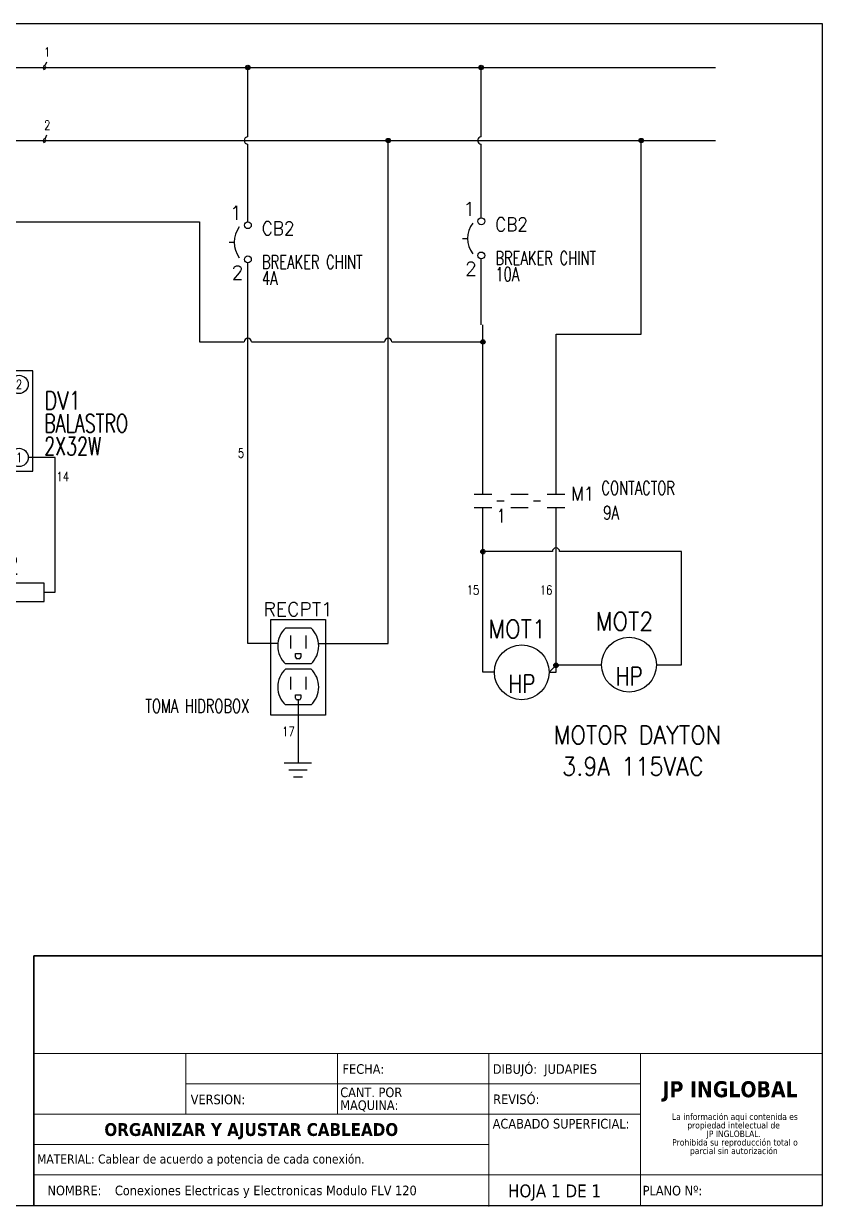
# Model space of a CAD drawing. Header units: millimetres. Extents: x 123.5 to 144.3, y 105.4 to 121.6.
# Drawn here: x 133.32 to 144.26, y 105.39 to 121.59 of the extents above; entities that cross this region are included whole.
import ezdxf
from ezdxf.enums import TextEntityAlignment as Align

# ---------------------------------------------------------------- set-up
doc = ezdxf.new("R2010")
doc.units = ezdxf.units.MM
doc.linetypes.add('CENTERX2', pattern=[20.32, 12.7, -2.54, 2.54, -2.54])
doc.linetypes.add('HIDDEN2', pattern=[0.1875, 0.125, -0.0625])
for name, color, linetype in [('BLK_12AWG', 7, 'Continuous'), ('CONTORNO', 179, 'Continuous'), ('DESC', 250, 'Continuous'), ('DESCCHILD', 20, 'Continuous'), ('LINK', 9, 'Continuous'), ('MISC', 7, 'Continuous'), ('SYMS', 7, 'Continuous'), ('TAGS', 250, 'Continuous'), ('TERMS', 250, 'Continuous'), ('WIRES', 7, 'Continuous'), ('XREFCHILD', 134, 'Continuous')]:
    doc.layers.add(name, color=color, linetype=linetype)
doc.layers.add('WIRENO', color=7, linetype='Continuous', true_color=0x000000)
doc.styles.add('SLDTEXTSTYLE0', font='tahoma.ttf')
doc.styles.add('SLDTEXTSTYLE1', font='')
doc.styles.add('WD', font='romans.shx')
doc.styles.get('SLDTEXTSTYLE1').set_extended_font_data('Tahoma', bold=True)

# ---------------------------------------------------------------- blocks, each defined once
blk = doc.blocks.new('SW_NOTE_2')
at = {"layer": 'CONTORNO', "color": 0, "char_height": 1.0583, "attachment_point": 2, "style": 'SLDTEXTSTYLE0'}
for s, insert in [('La información aqui contenida es ', (10.29, 1.34)), ('propiedad intelectual de', (10.08, -0.07)), ('JP INGLOBLAL.', (10.1, -1.48)), ('Prohibida su reproducción total o ', (10.3, -2.89)), ('parcial sin autorización', (10.12, -4.3))]:
    blk.add_mtext(s, dxfattribs=dict(at, insert=insert))
blk = doc.blocks.new('SW_NOTE_4')
at = {"color": 0, "linetype": 'Continuous', "lineweight": 0, "char_height": 1.587, "attachment_point": 1, "style": 'SLDTEXTSTYLE0'}
for s, insert in [('CANT. POR ', (0, 2.02)), ('MAQUINA:', (0, -0.1))]:
    blk.add_mtext(s, dxfattribs=dict(at, insert=insert))
blk = doc.blocks.new('WD_WNH')
at = {"linetype": 'Continuous', "style": 'WD', "width": 0.8}
blk.add_attdef('WIRENO', text='', height=0.125, dxfattribs=at).set_placement((0, 0.062), align=Align.CENTER)
at = {"style": 'WD', "flags": 1}
for tag, p in [('W01USER', (0, 0.078)), ('W02USER', (0, 0.07)), ('W03USER', (0, 0.062)), ('W04USER', (0, 0.055)), ('W05USER', (0, 0.047)), ('W06USER', (0, 0.039)), ('W07USER', (0, 0.031)), ('W08USER', (0, 0.023)), ('W09USER', (0, 0.016)), ('W10USER', (0, 0.008))]:
    blk.add_attdef(tag, text='', height=0.005, dxfattribs=at).set_placement(p, align=Align.CENTER)
blk = doc.blocks.new('VCB1')
at = {"linetype": 'HIDDEN2'}
blk.add_line((-0.171, 0), (-0.125, 0), dxfattribs=at)
for centre in [(0, 0.156), (0, -0.156)]:
    blk.add_circle(centre, 0.0312)
blk.add_arc((0.109, 0), 0.234, 143.1301, 216.8699)
at = {"style": 'WD'}
for tag, p, width in [('INST', (0.219, 0.388), 0.7), ('LOC', (0.219, 0.219), 0.7), ('TAG1', (0.127, 0.064), 0.9), ('XREF', (0.129, -0.09), 0.7), ('DESC1', (0.129, -0.242), 0.7), ('DESC2', (0.129, -0.389), 0.7)]:
    blk.add_attdef(tag, p, '', height=0.125, dxfattribs=dict(at, width=width))
at = {"linetype": 'Continuous', "style": 'WD'}
for tag, height, flags, p in [('TERM01', 0.125, 8, (-0.055, 0.207)), ('MFG', 0.01, 9, (-0.142, -0.088)), ('CAT', 0.01, 9, (-0.142, -0.073))]:
    blk.add_attdef(tag, text='', height=height, dxfattribs=dict(at, flags=flags)).set_placement(p, align=Align.RIGHT)
at = {"style": 'WD', "width": 0.7}
blk.add_attdef('RATING1', text='', height=0.125, dxfattribs=at).set_placement((-0.188, 0.062), align=Align.RIGHT)
at = {"color": 7, "style": 'WD', "flags": 1}
for tag, p in [('X2TERM01', (0, 0.188)), ('X8TERM02', (0, -0.188))]:
    blk.add_attdef(tag, p, '', height=0.0125, dxfattribs=at)
at = {"color": 7, "style": 'WD'}
for tag, p in [('X4LINK', (-0.25, 0)), ('X1LINK', (0, 0))]:
    blk.add_attdef(tag, p, '', height=0.01, dxfattribs=at)
at = {"linetype": 'Continuous', "style": 'WD', "flags": 9}
blk.add_attdef('ASSYCODE', text='', height=0.01, dxfattribs=at).set_placement((-0.153, -0.106), align=Align.CENTER)
at = {"style": 'WD', "flags": 9}
for tag, p in [('FAMILY', (-0.142, -0.036)), ('CONTACT', (-0.129, -0.129))]:
    blk.add_attdef(tag, text='', height=0.01, dxfattribs=at).set_placement(p, align=Align.RIGHT)
at = {"linetype": 'Continuous', "style": 'WD', "flags": 8}
blk.add_attdef('TERM02', text='', height=0.125, dxfattribs=at).set_placement((-0.041, -0.213), align=Align.TOP_RIGHT)
blk = doc.blocks.new('WDDOT')
for radius in [0.03, 0.0187, 0.00929]:
    blk.add_circle((0, 0), radius)
blk = doc.blocks.new('HMO12')
blk.add_circle((0, 0), 0.1875)
at = {"style": 'WD'}
for tag, width, p in [('INST', 0.7, (-0.0257, 0.5595)), ('LOC', 0.7, (-0.0257, 0.3899)), ('TAG1', 0.9, (-0.0312, 0.2336)), ('RATING1', 0.8, (0, 0))]:
    blk.add_attdef(tag, text='', height=0.125, dxfattribs=dict(at, width=width)).set_placement(p, align=Align.CENTER)
at = {"style": 'WD', "flags": 9}
blk.add_attdef('FAMILY', text='', height=0.01, dxfattribs=at).set_placement((-0.0053, 0.1698), align=Align.CENTER)
at = {"linetype": 'Continuous', "style": 'WD', "flags": 1}
for tag, p in [('CAT', (0, 0.1593)), ('MFG', (0, 0.1404))]:
    blk.add_attdef(tag, text='', height=0.01, dxfattribs=at).set_placement(p, align=Align.MIDDLE)
at = {"style": 'WD'}
for tag, p, width in [('DESC1', (1.126, 0.0461), 0.9), ('DESC2', (1.126, -0.1101), 0.9), ('DESC3', (1.126, -0.2664), 0.9), ('RATING3', (1.125, -0.4226), 0.8), ('RATING4', (1.125, -0.5789), 0.8), ('WDTAGALT', (1.125, -0.75), 0.7)]:
    blk.add_attdef(tag, p, '', height=0.125, dxfattribs=dict(at, width=width))
at = {"linetype": 'Continuous', "style": 'WD', "flags": 9}
blk.add_attdef('ASSYCODE', text='', height=0.01, dxfattribs=at).set_placement((0, 0.125), align=Align.CENTER)
at = {"style": 'WD', "flags": 1}
for tag, p in [('X4TERM01', (-0.1875, 0)), ('X1TERM02', (0.1875, 0)), ('X0TERM03', (0.1326, -0.1326))]:
    blk.add_attdef(tag, p, '', height=0.0125, dxfattribs=at)
at = {"linetype": 'Continuous', "style": 'WD'}
blk.add_attdef('TERM01', text='', height=0.125, dxfattribs=at).set_placement((-0.2312, -0.0349), align=Align.TOP_RIGHT)
at = {"style": 'WD', "width": 0.8}
blk.add_attdef('RATING2', text='', height=0.125, dxfattribs=at).set_placement((0.0012, -0.0165), align=Align.TOP_CENTER)
at = {"linetype": 'Continuous', "style": 'WD'}
for tag, p in [('TERM02', (0.2312, -0.0349)), ('TERM03', (0.0625, -0.2188))]:
    blk.add_attdef(tag, text='', height=0.125, dxfattribs=at).set_placement(p, align=Align.TOP_LEFT)
blk = doc.blocks.new('VMS21')
at = {"linetype": 'Continuous'}
for p, q in [((-0.08, 0.062), (0.08, 0.062)), ((-0.08, -0.062), (0.08, -0.062))]:
    blk.add_line(p, q, dxfattribs=at)
at = {"style": 'WD'}
for tag, p, width in [('INST', (0.125, 0.281), 0.7), ('LOC', (0.125, 0.111), 0.7), ('TAG2', (0.127, -0.045), 0.9), ('XREF', (0.129, -0.199), 0.7), ('DESC1', (0.129, -0.351), 0.7), ('DESC2', (0.129, -0.508), 0.7), ('DESC3', (0.129, -0.664), 0.7)]:
    blk.add_attdef(tag, p, '', height=0.125, dxfattribs=dict(at, width=width))
at = {"linetype": 'Continuous', "style": 'WD', "width": 0.9, "flags": 8}
blk.add_attdef('TERM01', text='', height=0.125, dxfattribs=at).set_placement((-0.031, 0.125), align=Align.RIGHT)
at = {"style": 'WD'}
for tag, p, flags in [('FAMILY', (-0.181, 0.003), 9), ('CONTACT', (-0.181, -0.014), 1)]:
    blk.add_attdef(tag, p, '', height=0.01, dxfattribs=dict(at, flags=flags))
at = {"color": 7, "style": 'WD'}
for tag, p in [('X4LINK', (-0.141, 0)), ('X1LINK', (0.125, 0))]:
    blk.add_attdef(tag, p, '', height=0.01, dxfattribs=at)
at = {"color": 7, "style": 'WD', "flags": 1}
for tag, p in [('X2TERM01', (0, 0.062)), ('X8TERM02', (0, -0.062))]:
    blk.add_attdef(tag, p, '', height=0.0125, dxfattribs=at)
at = {"linetype": 'Continuous', "style": 'WD', "width": 0.9, "flags": 8}
blk.add_attdef('TERM02', text='', height=0.125, dxfattribs=at).set_placement((-0.031, -0.125), align=Align.TOP_RIGHT)
blk = doc.blocks.new('WD_WNV')
at = {"linetype": 'Continuous', "style": 'WD', "width": 0.8}
blk.add_attdef('WIRENO', text='', height=0.125, dxfattribs=at).set_placement((-0.05, 0), align=Align.MIDDLE_RIGHT)
at = {"style": 'WD', "flags": 1}
for tag, p in [('W01USER', (-0.062, 0.094)), ('W02USER', (-0.062, 0.086)), ('W03USER', (-0.062, 0.078)), ('W04USER', (-0.062, 0.07)), ('W05USER', (-0.062, 0.062)), ('W06USER', (-0.062, 0.055)), ('W07USER', (-0.062, 0.047)), ('W08USER', (-0.062, 0.039)), ('W09USER', (-0.062, 0.031)), ('W10USER', (-0.062, 0.023))]:
    blk.add_attdef(tag, text='', height=0.005, dxfattribs=at).set_placement(p, align=Align.CENTER)
blk = doc.blocks.new('VDV1TFL')
for p, q in [((-0.3438, 0.3438), (-0.3438, -0.3438)), ((0.0938, 0.3438), (-0.3438, 0.3438)), ((0.0938, -0.3438), (0.0938, 0.3438)), ((-0.3438, -0.3438), (0.0938, -0.3438))]:
    blk.add_line(p, q)
for centre in [(-0.25, 0.25), (0, 0.25), (-0.25, -0.25), (0, -0.25)]:
    blk.add_circle(centre, 0.0625)
at = {"style": 'WD', "width": 0.7}
for tag, p in [('INST', (-0.1195, 0.5446)), ('LOC', (-0.1195, 0.375)), ('RATING2', (-0.125, -0.1562))]:
    blk.add_attdef(tag, text='', height=0.125, dxfattribs=at).set_placement(p, align=Align.CENTER)
at = {"style": 'WD', "flags": 1}
for tag, p in [('X2TERM04', (-0.25, 0.3125)), ('X2TERM02', (0, 0.3125)), ('X4TERM04', (-0.3125, 0.25)), ('X1TERM02', (0.0625, 0.25)), ('X4TERM03', (-0.3125, -0.25)), ('X1TERM01', (0.0625, -0.25)), ('X8TERM03', (-0.25, -0.3125)), ('X8TERM01', (0, -0.3125))]:
    blk.add_attdef(tag, p, '', height=0.0125, dxfattribs=at)
at = {"linetype": 'Continuous', "style": 'WD', "width": 0.8, "flags": 8}
for tag, p in [('TERM04', (-0.25, 0.25)), ('TERM02', (0, 0.25)), ('TERM03', (-0.25, -0.25)), ('TERM01', (0, -0.25))]:
    blk.add_attdef(tag, text='', height=0.0625, dxfattribs=at).set_placement(p, align=Align.MIDDLE)
at = {"style": 'WD'}
for tag, p, width in [('TAG1', (0.1719, 0.0774), 0.8), ('DESC1', (0.1719, -0.0789), 0.7), ('DESC2', (0.1719, -0.2351), 0.7), ('XREF', (0.1719, -0.3914), 0.7)]:
    blk.add_attdef(tag, p, '', height=0.125, dxfattribs=dict(at, width=width))
at = {"style": 'WD', "width": 0.7}
blk.add_attdef('RATING1', text='', height=0.125, dxfattribs=at).set_placement((-0.125, 0.0625), align=Align.MIDDLE)
at = {"style": 'WD', "flags": 9}
blk.add_attdef('FAMILY', text='', height=0.01, dxfattribs=at).set_placement((-0.1303, -0.0802), align=Align.CENTER)
at = {"linetype": 'Continuous', "style": 'WD', "flags": 9}
blk.add_attdef('ASSYCODE', text='', height=0.01, dxfattribs=at).set_placement((-0.125, -0.125), align=Align.CENTER)
at = {"linetype": 'Continuous', "style": 'WD', "flags": 1}
for tag, p in [('MFG', (-0.125, -0.1096)), ('CAT', (-0.125, -0.0907))]:
    blk.add_attdef(tag, text='', height=0.01, dxfattribs=at).set_placement(p, align=Align.MIDDLE)
blk = doc.blocks.new('HLT1ENC')
for p, q in [((-0.3125, 0.0625), (-0.3125, -0.0625)), ((0.3125, 0.0625), (-0.3125, 0.0625)), ((0.3125, -0.0625), (0.3125, 0.0625)), ((-0.3125, -0.0625), (0.3125, -0.0625))]:
    blk.add_line(p, q)
at = {"style": 'WD', "width": 0.7}
for tag, p in [('INST', (0, 0.7633)), ('LOC', (0, 0.5937)), ('DESC1', (0, 0.4375)), ('DESC2', (0, 0.2812))]:
    blk.add_attdef(tag, text='', height=0.125, dxfattribs=at).set_placement(p, align=Align.CENTER)
at = {"style": 'WD'}
blk.add_attdef('TAG1', text='', height=0.125, dxfattribs=at).set_placement((0, 0.125), align=Align.CENTER)
for tag, p, height, flags in [('FAMILY', (0.3297, 0.1523), 0.01, 9), ('X4TERM01', (-0.3125, 0), 0.0125, 1), ('X1TERM02', (0.3125, 0), 0.0125, 1)]:
    blk.add_attdef(tag, p, '', height=height, dxfattribs=dict(at, flags=flags))
at = {"linetype": 'Continuous', "style": 'WD', "flags": 9}
for tag, p in [('ASSYCODE', (0.355, 0.0714)), ('MFG', (0.3528, 0.0887)), ('CAT', (0.3547, 0.1082))]:
    blk.add_attdef(tag, text='', height=0.01, dxfattribs=at).set_placement(p, align=Align.CENTER)
at = {"linetype": 'Continuous', "style": 'WD', "flags": 8}
blk.add_attdef('TERM01', text='', height=0.125, dxfattribs=at).set_placement((-0.4062, -0.0314), align=Align.TOP_RIGHT)
blk.add_attdef('TERM02', text='', height=0.125, dxfattribs=at).set_placement((0.4062, -0.0314), align=Align.TOP_LEFT)
blk = doc.blocks.new('HCN1RDUP')
for p, q in [((-0.25, 0.219), (0.25, 0.219)), ((-0.25, -0.656), (-0.25, 0.219)), ((0.25, 0.219), (0.25, -0.656)), ((0.117, 0.14), (-0.117, 0.14)), ((-0.071, 0.071), (-0.071, -0.046)), ((0.07, 0.071), (0.07, -0.046)), ((-0.024, -0.093), (0.023, -0.093)), ((-0.024, -0.125), (-0.024, -0.093)), ((0.023, -0.093), (0.023, -0.125)), ((0.117, -0.187), (-0.117, -0.187)), ((0.008, -0.14), (-0.009, -0.14)), ((0.117, -0.235), (-0.117, -0.235)), ((-0.071, -0.304), (-0.071, -0.421)), ((0.07, -0.304), (0.07, -0.421)), ((-0.024, -0.468), (0.023, -0.468)), ((-0.024, -0.5), (-0.024, -0.468)), ((0.008, -0.515), (-0.009, -0.515)), ((0.023, -0.468), (0.023, -0.5)), ((0.117, -0.562), (-0.117, -0.562)), ((0.25, -0.656), (-0.25, -0.656))]:
    blk.add_line(p, q)
for centre, radius, start, end in [((0.039, -0.023), 0.226, 133.6028, 226.3972), ((-0.039, -0.023), 0.226, 313.6028, 46.3972), ((-0.009, -0.125), 0.015, 180, 270), ((0.008, -0.125), 0.015, 270, 0), ((0.039, -0.398), 0.226, 133.6028, 226.3972), ((-0.039, -0.398), 0.226, 313.6028, 46.3972), ((-0.009, -0.5), 0.015, 180, 270), ((0.008, -0.5), 0.015, 270, 0)]:
    blk.add_arc(centre, radius, start, end)
at = {"style": 'WD'}
for tag, width, p in [('INST', 0.7, (0, 1.045)), ('LOC', 0.7, (0, 0.875)), ('DESC1', 0.7, (0, 0.719)), ('DESC2', 0.7, (0, 0.562)), ('RATING1', 0.9, (0, 0.406))]:
    blk.add_attdef(tag, text='', height=0.125, dxfattribs=dict(at, width=width)).set_placement(p, align=Align.CENTER)
blk.add_attdef('TAG1', text='', height=0.125, dxfattribs=at).set_placement((0, 0.25), align=Align.CENTER)
for tag, p, height, flags in [('FAMILY', (0.205, 0.152), 0.01, 9), ('X4TERM01', (-0.188, 0), 0.0125, 1), ('X1TERM02', (0.188, 0), 0.0125, 1), ('X8TERM03', (0, -0.14), 0.0125, 1), ('X4TERM04', (-0.188, -0.375), 0.0125, 1), ('X1TERM05', (0.188, -0.375), 0.0125, 1), ('X8TERM06', (0, -0.515), 0.0125, 1)]:
    blk.add_attdef(tag, p, '', height=height, dxfattribs=dict(at, flags=flags))
at = {"linetype": 'Continuous', "style": 'WD', "flags": 9}
for tag, p in [('CAT', (0.23, 0.108)), ('ASSYCODE', (0.23, 0.071)), ('MFG', (0.228, 0.089))]:
    blk.add_attdef(tag, text='', height=0.01, dxfattribs=at).set_placement(p, align=Align.CENTER)
at = {"linetype": 'Continuous', "style": 'WD', "flags": 8}
for tag, p in [('TERM01', (-0.281, -0.016)), ('TERM04', (-0.281, -0.391))]:
    blk.add_attdef(tag, text='', height=0.125, dxfattribs=at).set_placement(p, align=Align.TOP_RIGHT)
for tag, p in [('TERM02', (0.281, -0.016)), ('TERM05', (0.281, -0.391)), ('TERM06', (0.08, -0.587))]:
    blk.add_attdef(tag, text='', height=0.125, dxfattribs=at).set_placement(p, align=Align.TOP_LEFT)
blk = doc.blocks.new('VGND2')
for p, q in [((0.09375, 0), (-0.09375, 0)), ((-0.0625, -0.046875), (0.0625, -0.046875)), ((-0.03125, -0.09375), (0.03125, -0.09375))]:
    blk.add_line(p, q)
at = {"style": 'WD', "flags": 1}
blk.add_attdef('X2TERM01', (0, 0), '', height=0.01, dxfattribs=at)

msp = doc.modelspace()

# ---------------------------------------------------------------- linework, layer by layer
at = {"color": 7, "linetype": 'Continuous'}
for p, q in [((144.256, 121.59), (123.506, 121.59)), ((144.256, 105.405), (144.256, 121.59)), ((123.506, 105.405), (144.256, 105.405))]:
    msp.add_line(p, q, dxfattribs=at)
at = {"color": 7, "linetype": 'Continuous', "lineweight": 30}
for p, q in [((144.256, 108.823), (133.462, 108.823)), ((133.462, 108.823), (133.462, 105.405))]:
    msp.add_line(p, q, dxfattribs=at)
at = {"color": 7, "linetype": 'CENTERX2', "lineweight": 0}
for p in [(144.256, 108.823), (133.462, 105.405)]:
    msp.add_line(p, (144.256, 105.405), dxfattribs=at)
at = {"color": 7, "linetype": 'Continuous', "lineweight": 0}
for p, q in [((144.256, 107.486), (133.466, 107.486)), ((135.543, 107.49), (135.541, 106.656)), ((137.616, 107.486), (137.616, 106.656)), ((139.691, 107.486), (139.691, 105.394)), ((141.766, 107.486), (141.766, 105.397)), ((141.766, 107.071), (135.541, 107.071)), ((141.766, 106.656), (133.465, 106.656)), ((139.691, 106.241), (133.465, 106.241)), ((144.256, 105.826), (133.465, 105.826))]:
    msp.add_line(p, q, dxfattribs=at)
at = {"layer": 'BLK_12AWG'}
for p, q in [((124.418, 120.99), (142.793, 120.99)), ((136.39, 120.04), (136.39, 120.99)), ((139.584, 120.949), (139.584, 120.99)), ((139.586, 120.04), (139.586, 120.949)), ((124.418, 119.99), (142.793, 119.99)), ((136.39, 118.878), (136.39, 119.94)), ((138.312, 113.103), (138.312, 119.95)), ((138.313, 119.95), (138.313, 119.99)), ((139.586, 118.931), (139.586, 119.94)), ((141.776, 117.338), (141.776, 119.998)), ((140.609, 115.15), (140.609, 117.338)), ((140.609, 117.338), (141.776, 117.338)), ((137.362, 113.103), (138.312, 113.103))]:
    msp.add_line(p, q, dxfattribs=at)
for centre in [(136.39, 119.99), (139.586, 119.99)]:
    msp.add_arc(centre, 0.05, 90, 270, dxfattribs=at)
at = {"layer": 'LINK'}
for points in [[(139.799, 115.058), (139.899, 115.058)], [(140.299, 115.058), (140.399, 115.058)]]:
    msp.add_lwpolyline(points, dxfattribs=at)
at = {"layer": 'WIRENO'}
for points in [[(133.631, 121.065), (133.616, 121.02), (133.596, 121.01), (133.586, 120.98), (133.596, 120.961), (133.616, 120.971), (133.625, 121), (133.621, 121.01)], [(133.631, 120.065), (133.616, 120.02), (133.596, 120.01), (133.586, 119.98), (133.596, 119.961), (133.616, 119.971), (133.625, 120), (133.621, 120.01)]]:
    msp.add_lwpolyline(points, dxfattribs=at)
at = {"layer": 'WIRES'}
for p, q in [((127.211, 118.876), (135.729, 118.876)), ((135.729, 118.876), (135.729, 117.232)), ((136.39, 113.103), (136.39, 118.315)), ((139.586, 117.468), (139.586, 118.369)), ((139.609, 115.15), (139.609, 117.468)), ((135.729, 117.232), (136.34, 117.232)), ((136.44, 117.232), (138.262, 117.232)), ((138.362, 117.232), (139.609, 117.232)), ((133.753, 115.65), (133.383, 115.65)), ((133.753, 113.803), (133.753, 115.65)), ((139.609, 112.708), (139.609, 114.962)), ((140.609, 112.708), (140.609, 114.962)), ((140.559, 114.36), (139.609, 114.36)), ((142.325, 114.36), (140.659, 114.36)), ((142.325, 112.812), (142.325, 114.36)), ((133.603, 113.803), (133.753, 113.803)), ((136.799, 113.103), (136.39, 113.103)), ((140.515, 112.708), (140.615, 112.808)), ((140.615, 112.808), (141.234, 112.808)), ((141.984, 112.812), (142.325, 112.812)), ((139.765, 112.708), (139.609, 112.708)), ((140.515, 112.708), (140.609, 112.708)), ((137.081, 112.33), (137.081, 111.464))]:
    msp.add_line(p, q, dxfattribs=at)
for centre in [(136.39, 117.232), (138.312, 117.232), (140.609, 114.36)]:
    msp.add_arc(centre, 0.05, 0, 180, dxfattribs=at)

# ---------------------------------------------------------------- block references
at = {"color": 7, "linetype": 'Continuous', "lineweight": 0, "xscale": 0.083, "yscale": 0.083, "zscale": 0.083}
msp.add_blockref('SW_NOTE_4', (137.655, 106.854), dxfattribs=at)
at = {"layer": 'CONTORNO', "color": 7, "xscale": 0.083, "yscale": 0.083, "zscale": 0.083}
msp.add_blockref('SW_NOTE_2', (142.204, 106.555), dxfattribs=at)
at = {"layer": 'SYMS'}
for p in [(136.39, 120.99), (139.584, 120.99), (138.313, 119.99), (141.776, 119.99), (139.609, 117.232), (139.609, 114.36), (140.609, 112.803)]:
    msp.add_blockref('WDDOT', p, dxfattribs=at)
ref = msp.add_blockref('VCB1', (136.39, 118.596), dxfattribs=dict(at, xscale=1.5, yscale=1.5, zscale=1.5))
ref.add_attrib('DESC2', '4A', (136.583, 118.012), dxfattribs={"layer": 'DESC', "height": 0.1875, "style": 'WD', "width": 0.7})
ref.add_attrib('DESC1', 'BREAKER CHINT', (136.583, 118.233), dxfattribs={"layer": 'DESC', "height": 0.1875, "style": 'WD', "width": 0.7})
ref.add_attrib('TAG1', 'CB2', (136.58, 118.693), dxfattribs={"layer": 'TAGS', "height": 0.1875, "style": 'WD', "width": 0.9})
ref.add_attrib('TERM02', '2', dxfattribs={"layer": 'TERMS', "linetype": 'Continuous', "height": 0.188, "style": 'WD', "flags": 8}).set_placement((136.329, 118.276), align=Align.TOP_RIGHT)
ref.add_attrib('TERM01', '1', dxfattribs={"layer": 'TERMS', "linetype": 'Continuous', "height": 0.188, "style": 'WD', "flags": 8}).set_placement((136.308, 118.906), align=Align.RIGHT)
ref = msp.add_blockref('VCB1', (139.586, 118.65), dxfattribs=dict(at, xscale=1.5, yscale=1.5, zscale=1.5))
ref.add_attrib('DESC2', '10A', (139.779, 118.066), dxfattribs={"layer": 'DESC', "height": 0.1875, "style": 'WD', "width": 0.7})
ref.add_attrib('DESC1', 'BREAKER CHINT', (139.779, 118.287), dxfattribs={"layer": 'DESC', "height": 0.1875, "style": 'WD', "width": 0.7})
ref.add_attrib('TAG1', 'CB2', (139.776, 118.747), dxfattribs={"layer": 'TAGS', "height": 0.1875, "style": 'WD', "width": 0.9})
ref.add_attrib('TERM02', '2', dxfattribs={"layer": 'TERMS', "linetype": 'Continuous', "height": 0.188, "style": 'WD', "flags": 8}).set_placement((139.525, 118.33), align=Align.TOP_RIGHT)
ref.add_attrib('TERM01', '1', dxfattribs={"layer": 'TERMS', "linetype": 'Continuous', "height": 0.188, "style": 'WD', "flags": 8}).set_placement((139.503, 118.96), align=Align.RIGHT)
ref = msp.add_blockref('VDV1TFL', (133.258, 116.15), dxfattribs=dict(at, xscale=2, yscale=2, zscale=2))
ref.add_attrib('TERM03', '3', dxfattribs={"layer": 'TERMS', "linetype": 'Continuous', "height": 0.125, "style": 'WD', "width": 0.8, "flags": 8}).set_placement((132.758, 115.65), align=Align.MIDDLE)
ref.add_attrib('DESC1', 'BALASTRO', (133.602, 115.993), dxfattribs={"layer": 'DESC', "height": 0.25, "style": 'WD', "width": 0.7})
ref.add_attrib('DESC2', '2X32W', (133.602, 115.68), dxfattribs={"layer": 'DESC', "height": 0.25, "style": 'WD', "width": 0.7})
ref.add_attrib('TERM04', '4', dxfattribs={"layer": 'TERMS', "linetype": 'Continuous', "height": 0.125, "style": 'WD', "width": 0.8, "flags": 8}).set_placement((132.758, 116.65), align=Align.MIDDLE)
ref.add_attrib('TERM02', '2', dxfattribs={"layer": 'TERMS', "linetype": 'Continuous', "height": 0.125, "style": 'WD', "width": 0.8, "flags": 8}).set_placement((133.258, 116.65), align=Align.MIDDLE)
ref.add_attrib('TERM01', '1', dxfattribs={"layer": 'TERMS', "linetype": 'Continuous', "height": 0.125, "style": 'WD', "width": 0.8, "flags": 8}).set_placement((133.258, 115.65), align=Align.MIDDLE)
ref.add_attrib('TAG1', 'DV1', (133.602, 116.305), dxfattribs={"layer": 'TAGS', "height": 0.25, "style": 'WD', "width": 0.8})
ref = msp.add_blockref('VMS21', (139.609, 115.056), dxfattribs=dict(at, xscale=1.5, yscale=1.5, zscale=1.5))
ref.add_attrib('XREF', '1', (139.802, 114.757), dxfattribs={"layer": 'XREFCHILD', "height": 0.188, "style": 'WD', "width": 0.7})
ref.add_attrib('DESC2', '9A', (141.256, 114.8), dxfattribs={"layer": 'DESCCHILD', "height": 0.1875, "style": 'WD', "width": 0.7})
ref.add_attrib('DESC1', 'CONTACTOR', (141.231, 115.139), dxfattribs={"layer": 'DESCCHILD', "height": 0.1875, "style": 'WD', "width": 0.7})
ref.add_attrib('TAG2', 'M1', (140.816, 115.06), dxfattribs={"layer": 'TAGS', "height": 0.1875, "style": 'WD', "width": 0.9})
for name, p, xscale, yscale, zscale in [('VMS21', (140.109, 115.056), 1.5, 1.5, 1.5), ('VMS21', (140.609, 115.056), 1.5, 1.5, 1.5), ('VGND2', (137.076, 111.464), 2, 2, 2)]:
    msp.add_blockref(name, p, dxfattribs=dict(at, xscale=xscale, yscale=yscale, zscale=zscale))
ref = msp.add_blockref('HLT1ENC', (132.978, 113.803), dxfattribs=dict(at, xscale=2, yscale=2, zscale=2))
ref.add_attrib('DESC2', 'UV', dxfattribs={"layer": 'DESC', "height": 0.25, "style": 'WD', "width": 0.7}).set_placement((132.978, 114.365), align=Align.CENTER)
ref.add_attrib('DESC1', 'LUZ', dxfattribs={"layer": 'DESC', "height": 0.25, "style": 'WD', "width": 0.7}).set_placement((132.978, 114.678), align=Align.CENTER)
ref.add_attrib('TAG1', 'LT2', dxfattribs={"layer": 'TAGS', "height": 0.25, "style": 'WD'}).set_placement((132.978, 114.053), align=Align.CENTER)
ref = msp.add_blockref('HCN1RDUP', (137.08, 113.103), dxfattribs=dict(at, xscale=1.5, yscale=1.5, zscale=1.5))
ref.add_attrib('DESC1', 'TOMA HIDROBOX', dxfattribs={"layer": 'DESC', "height": 0.1875, "style": 'WD', "width": 0.7}).set_placement((135.698, 112.154), align=Align.CENTER)
ref.add_attrib('TAG1', 'RECPT1', dxfattribs={"layer": 'TAGS', "height": 0.1875, "style": 'WD'}).set_placement((137.08, 113.478), align=Align.CENTER)
ref = msp.add_blockref('HMO12', (140.14, 112.708), dxfattribs=dict(at, xscale=2, yscale=2, zscale=2))
ref.add_attrib('RATING2', 'HP', dxfattribs={"layer": 'MISC', "height": 0.25, "style": 'WD', "width": 0.8}).set_placement((140.142, 112.675), align=Align.TOP_CENTER)
ref.add_attrib('TAG1', 'MOT1', dxfattribs={"layer": 'TAGS', "height": 0.25, "style": 'WD', "width": 0.9}).set_placement((140.077, 113.176), align=Align.CENTER)
ref = msp.add_blockref('HMO12', (141.609, 112.812), dxfattribs=dict(at, xscale=2, yscale=2, zscale=2))
ref.add_attrib('RATING2', 'HP', dxfattribs={"layer": 'MISC', "height": 0.25, "style": 'WD', "width": 0.8}).set_placement((141.612, 112.779), align=Align.TOP_CENTER)
ref.add_attrib('DESC1', 'MOTOR DAYTON', (140.576, 111.725), dxfattribs={"layer": 'DESC', "height": 0.25, "style": 'WD', "width": 0.9})
ref.add_attrib('DESC2', '3.9A 115VAC', (140.693, 111.295), dxfattribs={"layer": 'DESC', "height": 0.25, "style": 'WD', "width": 0.9})
ref.add_attrib('TAG1', 'MOT2', dxfattribs={"layer": 'TAGS', "height": 0.25, "style": 'WD', "width": 0.9}).set_placement((141.547, 113.28), align=Align.CENTER)
at = {"layer": 'WIRENO'}
ref = msp.add_blockref('WD_WNH', (133.606, 120.99), dxfattribs=at)
ref.add_attrib('WIRENO', '1', dxfattribs={"linetype": 'Continuous', "height": 0.125, "style": 'WD', "width": 0.8}).set_placement((133.643, 121.101), align=Align.BOTTOM_CENTER)
ref = msp.add_blockref('WD_WNH', (133.606, 119.99), dxfattribs=at)
ref.add_attrib('WIRENO', '2', dxfattribs={"linetype": 'Continuous', "height": 0.125, "style": 'WD', "width": 0.8}).set_placement((133.643, 120.101), align=Align.BOTTOM_CENTER)
ref = msp.add_blockref('WD_WNV', (136.39, 115.709), dxfattribs=at)
ref.add_attrib('WIRENO', '5', dxfattribs={"linetype": 'Continuous', "height": 0.125, "style": 'WD', "width": 0.8}).set_placement((136.34, 115.709), align=Align.MIDDLE_RIGHT)
ref = msp.add_blockref('WD_WNH', (133.531, 115.65), dxfattribs=at)
ref.add_attrib('WIRENO', '14', dxfattribs={"linetype": 'Continuous', "height": 0.125, "style": 'WD', "width": 0.8}).set_placement((133.856, 115.326), align=Align.CENTER)
ref = msp.add_blockref('WD_WNV', (139.609, 113.835), dxfattribs=at)
ref.add_attrib('WIRENO', '15', dxfattribs={"linetype": 'Continuous', "height": 0.125, "style": 'WD', "width": 0.8}).set_placement((139.559, 113.835), align=Align.MIDDLE_RIGHT)
ref = msp.add_blockref('WD_WNV', (140.609, 113.835), dxfattribs=at)
ref.add_attrib('WIRENO', '16', dxfattribs={"linetype": 'Continuous', "height": 0.125, "style": 'WD', "width": 0.8}).set_placement((140.559, 113.835), align=Align.MIDDLE_RIGHT)
ref = msp.add_blockref('WD_WNV', (137.081, 111.897), dxfattribs=at)
ref.add_attrib('WIRENO', '17', dxfattribs={"linetype": 'Continuous', "height": 0.125, "style": 'WD', "width": 0.8}).set_placement((137.031, 111.897), align=Align.MIDDLE_RIGHT)

# ---------------------------------------------------------------- texts
at = {"color": 7, "linetype": 'Continuous', "lineweight": 0, "attachment_point": 1, "style": 'SLDTEXTSTYLE0'}
for s, insert, char_height in [('FECHA:', (137.686, 107.341), 0.1318), ('VERSION:', (135.607, 106.925), 0.1318), ('REVISÓ:', (139.749, 106.927), 0.1318), ('MATERIAL: Cablear de acuerdo a potencia de cada conexión.', (133.505, 106.105), 0.1245), ('\\pi-0.39529,l0.52705,t1.0541;NOMBRE:^IConexiones Electricas y Electronicas Modulo FLV 120', (133.515, 105.678), 0.13176), ('HOJA 1 DE 1', (139.953, 105.694), 0.17568), ('PLANO Nº:', (141.795, 105.676), 0.1318)]:
    msp.add_mtext(s, dxfattribs=dict(at, insert=insert, char_height=char_height))
at = {"layer": 'CONTORNO', "color": 7}
for s, insert, char_height, attachment_point, style in [('DIBUJÓ:  JUDAPIES', (139.743, 107.341), 0.13176, 1, 'SLDTEXTSTYLE0'), ('ACABADO SUPERFICIAL:', (139.742, 106.592), 0.13176, 1, 'SLDTEXTSTYLE0'), ('ORGANIZAR Y AJUSTAR CABLEADO', (136.437, 106.534), 0.17568, 2, 'SLDTEXTSTYLE1')]:
    msp.add_mtext(s, dxfattribs=dict(at, insert=insert, char_height=char_height, attachment_point=attachment_point, style=style))
at = {"layer": 'CONTORNO', "insert": (142.067, 107.108), "char_height": 0.2196, "attachment_point": 1, "style": 'SLDTEXTSTYLE1'}
msp.add_mtext('JP INGLOBAL', dxfattribs=at)

doc.saveas('drawing.dxf')
